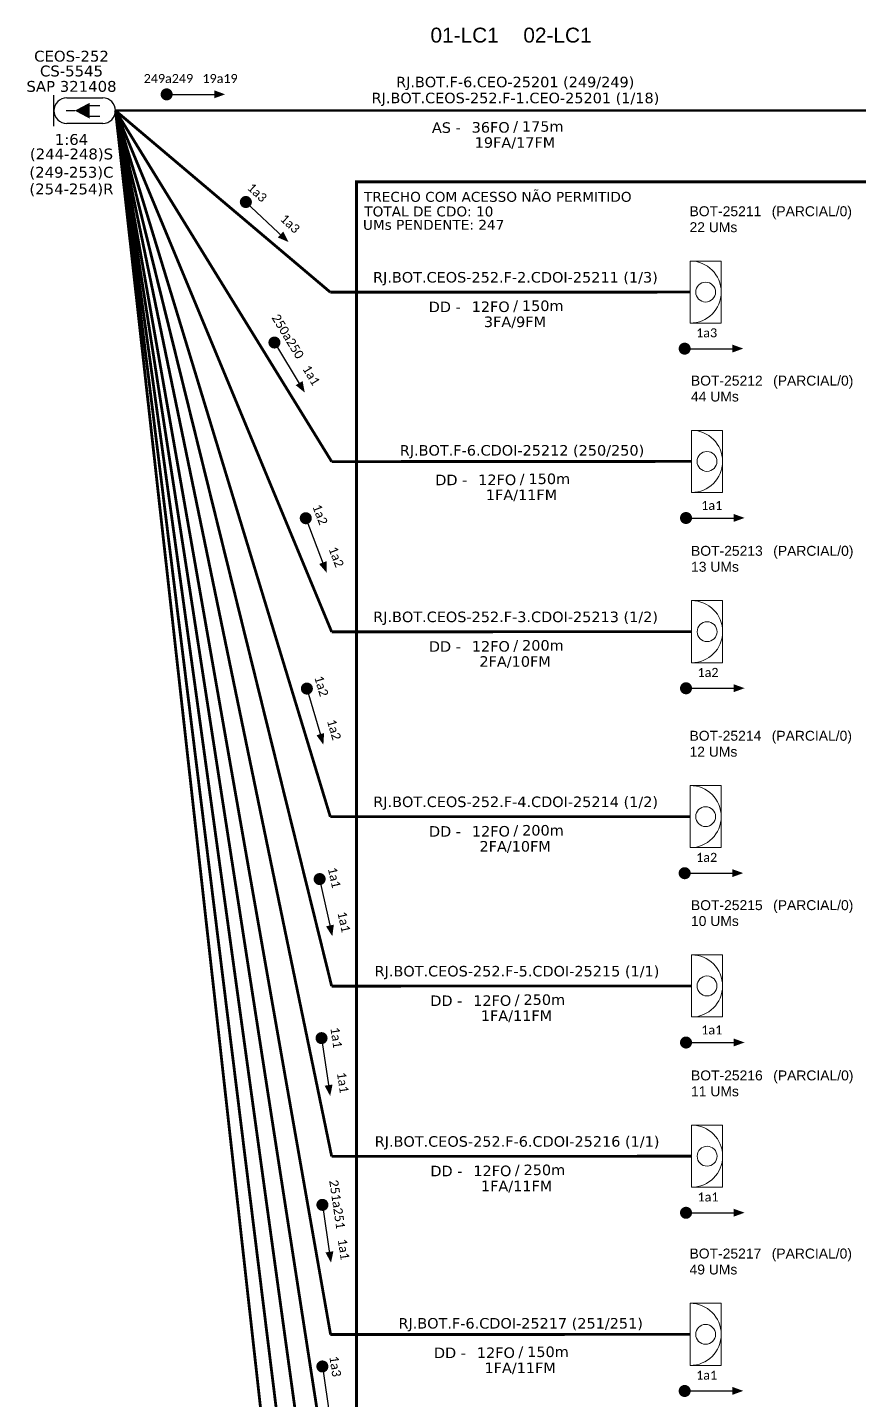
# Model space of a CAD drawing. Header units: millimetres. Extents: x 8750 to 9252, y -2645 to -1973.
# Drawn here: x 8841.2 to 9008.4, y -2505.1 to -2229 of the extents above; entities that cross this region are included whole.
import ezdxf
from ezdxf.enums import TextEntityAlignment as Align

# ---------------------------------------------------------------- set-up
doc = ezdxf.new("R2010")
doc.units = ezdxf.units.MM
doc.header["$MEASUREMENT"] = 0
for name, color, linetype, lineweight in [("20.0-LEGENDA DOS CDO'S", 1, 'Continuous', 0), ('20.1-CDO_INTERIOR', 1, 'Continuous', 0), ('40.1-ETIQUETAS', 1, 'Continuous', 20)]:
    doc.layers.add(name, color=color, linetype=linetype, lineweight=lineweight)
for name, color, linetype in [('20.4-CEOS', 1, 'Continuous'), ('CAP a instalar', 1, 'Continuous'), ('CD de instalação futura', 8, 'Continuous'), ('SETA', 7, 'Continuous')]:
    doc.layers.add(name, color=color, linetype=linetype)
doc.styles.add('ARIAL', font='arial.ttf')
doc.styles.add('siredit', font='verdana.ttf')
doc.linetypes.add('FENCELINE1', pattern='A,0.25,-0.1,[133,ltypeshp.shx,S=0.1,R=0,X=-0.1,Y=0],-0.1,1', length=1.45)

# ---------------------------------------------------------------- blocks, each defined once
blk = doc.blocks.new('CEOS_RP_CT_DRT')
at = {"layer": '20.4-CEOS', "color": 0}
for p, q in [((-4.54, 1.19), (-1.19, 1.19)), ((-1.19, -1.19), (-4.54, -1.19))]:
    blk.add_line(p, q, dxfattribs=at)
for points in [[(-5.73, -1.43), (-5.73, 1.44)], [(-3.79, 0), (-4.59, 0)], [(-2.47, 0.48), (-1.45, 0.48)], [(-2.47, -0.52), (-1.45, -0.52)]]:
    blk.add_lwpolyline(points, dxfattribs=at)
blk.add_lwpolyline([(-3.79, 0, 0, 1.47, 0), (-2.41, 0, 1.47, 1.47, 0)], format="xyseb", dxfattribs=at)
for centre, start, end in [((-4.54, 0), 90, 270), ((-1.19, 0), 270, 90)]:
    blk.add_arc(centre, 1.19, start, end, dxfattribs=at)
at = {"layer": '20.4-CEOS', "color": 7, "style": 'siredit'}
for tag, p in [('Nº_DA_CEOS', (-2.86, 5.6)), ('LOCAL', (-2.86, 4.24)), ('SAP', (-2.86, 2.78)), ('RACIO_SPLITAGEM', (-2.86, -1.88)), ('FIBRAS_SPLITTER', (-2.86, -3.58)), ('FIBRAS_TOP_C', (-2.86, -5.08)), ('RESERVA_FINAIS', (-2.86, -6.39))]:
    blk.add_attdef(tag, text='', height=1.01, dxfattribs=at).set_placement(p, align=Align.TOP_CENTER)
blk = doc.blocks.new('CDOI_INT')
at = {"layer": '20.1-CDO_INTERIOR', "color": 0, "lineweight": 18}
blk.add_lwpolyline([(4.25, -4.25), (4.25, 4.25), (0, 4.25), (0, -4.25)], close=True, dxfattribs=at)
blk.add_circle((2.12, 0), 1.36, dxfattribs=at)
blk.add_arc((0, 0), 4.25, 270, 90, dxfattribs=at)
at = {"layer": "20.0-LEGENDA DOS CDO'S", "color": 0, "style": 'ARIAL'}
for tag, p in [('CDO_N', (-0.08, 10.38)), ('SPLITER_1', (21.18, 10.38)), ('SURVEY', (-0.08, 8.2)), ('SPLITER_2', (21.19, 8.68)), ('SAP', (-0.08, 6.23)), ('1:XX', (5.94, -2.22)), ('UMS', (5.94, -4.24))]:
    blk.add_attdef(tag, p, '', height=1.36, dxfattribs=at)
blk.add_attdef('FIBRAS_UTILIZADAS', text='', height=1.36, dxfattribs=at).set_placement((15.34, 10.38), align=Align.CENTER)
blk = doc.blocks.new('ETIQUETA_RS5F')
at = {"layer": '40.1-ETIQUETAS', "color": 0, "style": 'siredit'}
blk.add_text('/', height=1.5, dxfattribs=at).set_placement((1.55, -1.95), align=Align.MIDDLE_RIGHT)
for tag, p in [('ETIQUETA_R_PRIMARIA', (1.18, 4.1)), ('ETIQUETA_R_SECUNDARIA', (1.18, 2.1)), ('F_ATIVAS/F_MORTAS', (1.11, -4.24))]:
    blk.add_attdef(tag, text='', height=1.5, dxfattribs=at).set_placement(p, align=Align.MIDDLE_CENTER)
for tag, p in [('TIPO_CABO', (-6.62, -2.12)), ('CAP_CABO', (0.37, -2.09))]:
    blk.add_attdef(tag, text='', height=1.5, dxfattribs=at).set_placement(p, align=Align.MIDDLE_RIGHT)
blk.add_attdef('METROS', text='', height=1.5, dxfattribs=at).set_placement((2.11, -1.95), align=Align.MIDDLE_LEFT)
for tag, p in [('FUSÃO_1', (0.82, -8.39)), ('FUSÃO_2', (0.82, -10.6)), ('FUSÃO_3', (0.82, -12.93)), ('FUSÃO_4', (0.82, -15.14)), ('FUSÃO_5', (0.82, -17.16))]:
    blk.add_attdef(tag, text='', height=1.5, dxfattribs=at).set_placement(p, align=Align.CENTER)

msp = doc.modelspace()

# ---------------------------------------------------------------- linework, layer by layer
at = {"const_width": 1.21}
for points in [[(8868.57, -2242.43, 1), (8869.78, -2242.43, 1)], [(8884.67, -2263.68, 1), (8885.56, -2264.51, 1)], [(8890.56, -2291.86, 1), (8891.18, -2292.89, 1)], [(8972.84, -2293.61, 1), (8974.05, -2293.61, 1)], [(8896.96, -2327.17, 1), (8897.4, -2328.3, 1)], [(8973.11, -2327.69, 1), (8974.32, -2327.69, 1)], [(8897.23, -2361.44, 1), (8897.57, -2362.6, 1)], [(8973.11, -2361.96, 1), (8974.32, -2361.96, 1)], [(8899.84, -2399.77, 1), (8900.1, -2400.95, 1)], [(8972.84, -2399.18, 1), (8974.05, -2399.18, 1)], [(8900.26, -2431.78, 1), (8900.44, -2432.97, 1)], [(8973.11, -2433.26, 1), (8974.32, -2433.26, 1)], [(8900.44, -2465.33, 1), (8900.61, -2466.53, 1)], [(8973.11, -2467.53, 1), (8974.32, -2467.53, 1)], [(8900.43, -2497.86, 1), (8900.61, -2499.06, 1)], [(8972.84, -2503.39, 1), (8974.05, -2503.39, 1)]]:
    msp.add_lwpolyline(points, format="xyb", close=True, dxfattribs=at)
at = {"color": 3, "const_width": 0.6}
msp.add_lwpolyline([(8907.38, -2260), (9010.66, -2260), (9010.66, -2612.22), (8907.38, -2612.22)], close=True, dxfattribs=at)
at = {"layer": 'CAP a instalar', "color": 8, "ltscale": 7, "const_width": 0.565}
for points in [[(8858.88, -2245.7), (8902.12, -2282.25)], [(8858.88, -2245.7), (8902.39, -2316.34)], [(8858.88, -2245.7), (8902.39, -2350.6)], [(8858.88, -2245.7), (8902.12, -2387.82)], [(8858.88, -2245.7), (8902.39, -2421.91)], [(8858.88, -2245.7), (8902.39, -2456.18)], [(8902.17, -2492.03), (8858.88, -2245.7)], [(8858.88, -2245.7), (8902.39, -2597.01)], [(8902.12, -2282.25), (8974.54, -2282.22)], [(8902.39, -2316.34), (8974.82, -2316.3)], [(8902.39, -2350.6), (8974.84, -2350.57)], [(8902.12, -2387.82), (8974.54, -2387.79)], [(8902.39, -2421.91), (8974.82, -2421.87)], [(8902.39, -2456.18), (8974.84, -2456.14)], [(8902.12, -2492.03), (8974.54, -2492)]]:
    msp.add_lwpolyline(points, dxfattribs=at)
at = {"layer": 'CAP a instalar', "color": 252, "ltscale": 7, "const_width": 0.565}
for points in [[(8902.39, -2526.12), (8858.88, -2245.7)], [(8902.39, -2560.38), (8858.88, -2245.7)]]:
    msp.add_lwpolyline(points, dxfattribs=at)
at = {"layer": 'CAP a instalar', "color": 1, "ltscale": 7, "const_width": 0.565}
msp.add_lwpolyline([(8902.17, -2632.87), (8858.88, -2245.7)], dxfattribs=at)
at = {"layer": 'CAP a instalar', "color": 10, "linetype": 'FENCELINE1', "ltscale": 7, "const_width": 0.467}
msp.add_lwpolyline([(8858.88, -2245.7), (9011.38, -2245.7)], dxfattribs=at)
at = {"layer": 'SETA'}
for points in [[(8869.17, -2242.43), (8879.58, -2242.43)], [(8885.11, -2264.09), (8892.69, -2271.22)], [(8890.87, -2292.37), (8896.26, -2301.27)], [(8973.44, -2293.61), (8983.85, -2293.61)], [(8897.18, -2327.74), (8900.9, -2337.45)], [(8973.71, -2327.69), (8984.12, -2327.69)], [(8897.4, -2362.02), (8900.32, -2372)], [(8973.71, -2361.96), (8984.12, -2361.96)], [(8973.44, -2399.18), (8983.85, -2399.18)], [(8899.97, -2400.36), (8902.2, -2410.52)], [(8900.35, -2432.37), (8901.87, -2442.66)], [(8973.71, -2433.26), (8984.12, -2433.26)], [(8900.53, -2465.93), (8902.05, -2476.22)], [(8973.71, -2467.53), (8984.12, -2467.53)], [(8900.52, -2498.46), (8902.04, -2508.75)], [(8973.44, -2503.39), (8983.85, -2503.39)]]:
    msp.add_lwpolyline(points, dxfattribs=at)
for points in [[(8878.74, -2241.61), (8880.96, -2242.42), (8878.74, -2243.22)], [(8892.65, -2270.05), (8893.71, -2272.15), (8891.54, -2271.22)], [(8983.01, -2292.78), (8985.23, -2293.59), (8983.01, -2294.4)], [(8896.53, -2300.13), (8896.99, -2302.45), (8895.15, -2300.97)], [(8983.28, -2326.87), (8985.5, -2327.67), (8983.28, -2328.48)], [(8901.37, -2336.38), (8901.41, -2338.74), (8899.87, -2336.95)], [(8983.28, -2361.14), (8985.5, -2361.94), (8983.28, -2362.75)], [(8900.87, -2370.97), (8900.72, -2373.32), (8899.33, -2371.42)], [(8983.01, -2398.36), (8985.23, -2399.16), (8983.01, -2399.97)], [(8902.83, -2409.53), (8902.52, -2411.87), (8901.25, -2409.88)], [(8983.28, -2432.44), (8985.5, -2433.25), (8983.28, -2434.05)], [(8902.56, -2441.72), (8902.09, -2444.03), (8900.97, -2441.95)], [(8983.28, -2466.71), (8985.5, -2467.51), (8983.28, -2468.32)], [(8902.74, -2475.27), (8902.26, -2477.58), (8901.14, -2475.51)], [(8983.01, -2502.56), (8985.23, -2503.37), (8983.01, -2504.18)]]:
    msp.add_solid(points, dxfattribs=at)

# ---------------------------------------------------------------- block references
at = {"layer": '20.4-CEOS'}
ref = msp.add_blockref('CEOS_RP_CT_DRT', (8858.88, -2245.71), dxfattribs=dict(at, xscale=2.161665797233582, yscale=2.161665797233582, zscale=2.161665791999999))
ref.add_attrib('Nº_DA_CEOS', 'CEOS-252', dxfattribs={"color": 7, "height": 2.183, "style": 'siredit'}).set_placement((8850.02, -2233.65), align=Align.TOP_CENTER)
ref.add_attrib('LOCAL', 'CS-5545', dxfattribs={"color": 7, "height": 2.183, "style": 'siredit'}).set_placement((8850.02, -2236.63), align=Align.TOP_CENTER)
ref.add_attrib('SAP', 'SAP 321408', dxfattribs={"color": 7, "height": 2.183, "style": 'siredit'}).set_placement((8850.02, -2239.73), align=Align.TOP_CENTER)
ref.add_attrib('RACIO_SPLITAGEM', '1:64', dxfattribs={"color": 7, "height": 2.183, "style": 'siredit'}).set_placement((8850.02, -2250.41), align=Align.TOP_CENTER)
ref.add_attrib('FIBRAS_SPLITTER', '(244-248)S', dxfattribs={"color": 7, "height": 2.183, "style": 'siredit'}).set_placement((8850.02, -2253.33), align=Align.TOP_CENTER)
ref.add_attrib('FIBRAS_TOP_C', '(249-253)C', dxfattribs={"color": 7, "height": 2.183, "style": 'siredit'}).set_placement((8850.01, -2257.01), align=Align.TOP_CENTER)
ref.add_attrib('RESERVA_FINAIS', '(254-254)R', dxfattribs={"color": 7, "height": 2.183, "style": 'siredit'}).set_placement((8850.01, -2260.37), align=Align.TOP_CENTER)
at = {"layer": 'CAP a instalar', "color": 1, "linetype": 'FENCELINE1', "ltscale": 7}
ref = msp.add_blockref('ETIQUETA_RS5F', (8937.71, -2246.12), dxfattribs=dict(at, xscale=1.411343981848631, yscale=1.411343981849711, zscale=1.411343981849999))
ref.add_attrib('ETIQUETA_R_PRIMARIA', 'RJ.BOT.F-6.CEO-25201 (249/249)', dxfattribs={"layer": '40.1-ETIQUETAS', "color": 0, "height": 2.117, "style": 'siredit'}).set_placement((8939.33, -2239.94), align=Align.MIDDLE_CENTER)
ref.add_attrib('ETIQUETA_R_SECUNDARIA', 'RJ.BOT.CEOS-252.F-1.CEO-25201 (1/18)', dxfattribs={"layer": '40.1-ETIQUETAS', "color": 0, "height": 2.117, "style": 'siredit'}).set_placement((8939.38, -2243.15), align=Align.MIDDLE_CENTER)
ref.add_attrib('TIPO_CABO', 'AS -', dxfattribs={"layer": '40.1-ETIQUETAS', "color": 0, "height": 2.117, "style": 'siredit'}).set_placement((8928.37, -2249.11), align=Align.MIDDLE_RIGHT)
ref.add_attrib('CAP_CABO', '36FO', dxfattribs={"layer": '40.1-ETIQUETAS', "color": 0, "height": 2.117, "style": 'siredit'}).set_placement((8938.22, -2249.07), align=Align.MIDDLE_RIGHT)
ref.add_attrib('METROS', '175m', dxfattribs={"layer": '40.1-ETIQUETAS', "color": 0, "height": 2.117, "style": 'siredit'}).set_placement((8940.69, -2248.88), align=Align.MIDDLE_LEFT)
ref.add_attrib('F_ATIVAS/F_MORTAS', '19FA/17FM', dxfattribs={"layer": '40.1-ETIQUETAS', "color": 0, "height": 2.117, "style": 'siredit'}).set_placement((8939.28, -2252.11), align=Align.MIDDLE_CENTER)
at = {"layer": 'CAP a instalar', "color": 8, "linetype": 'FENCELINE1', "ltscale": 7}
ref = msp.add_blockref('ETIQUETA_RS5F', (8937.71, -2282.21), dxfattribs=dict(at, xscale=1.411343981848631, yscale=1.411343981849711, zscale=1.411343981849999))
ref.add_attrib('ETIQUETA_R_SECUNDARIA', 'RJ.BOT.CEOS-252.F-2.CDOI-25211 (1/3)', dxfattribs={"layer": '40.1-ETIQUETAS', "color": 0, "height": 2.117, "style": 'siredit'}).set_placement((8939.38, -2279.24), align=Align.MIDDLE_CENTER)
ref.add_attrib('TIPO_CABO', 'DD -', dxfattribs={"layer": '40.1-ETIQUETAS', "color": 0, "height": 2.117, "style": 'siredit'}).set_placement((8928.37, -2285.2), align=Align.MIDDLE_RIGHT)
ref.add_attrib('CAP_CABO', '12FO', dxfattribs={"layer": '40.1-ETIQUETAS', "color": 0, "height": 2.117, "style": 'siredit'}).set_placement((8938.22, -2285.17), align=Align.MIDDLE_RIGHT)
ref.add_attrib('METROS', '150m', dxfattribs={"layer": '40.1-ETIQUETAS', "color": 0, "height": 2.117, "style": 'siredit'}).set_placement((8940.69, -2284.97), align=Align.MIDDLE_LEFT)
ref.add_attrib('F_ATIVAS/F_MORTAS', '3FA/9FM', dxfattribs={"layer": '40.1-ETIQUETAS', "color": 0, "height": 2.117, "style": 'siredit'}).set_placement((8939.28, -2288.2), align=Align.MIDDLE_CENTER)
ref = msp.add_blockref('ETIQUETA_RS5F', (8939.03, -2317.04), dxfattribs=dict(at, xscale=1.411343981848631, yscale=1.411343981849711, zscale=1.411343981849999))
ref.add_attrib('ETIQUETA_R_SECUNDARIA', 'RJ.BOT.F-6.CDOI-25212 (250/250)', dxfattribs={"layer": '40.1-ETIQUETAS', "color": 0, "height": 2.117, "style": 'siredit'}).set_placement((8940.7, -2314.07), align=Align.MIDDLE_CENTER)
ref.add_attrib('TIPO_CABO', 'DD -', dxfattribs={"layer": '40.1-ETIQUETAS', "color": 0, "height": 2.117, "style": 'siredit'}).set_placement((8929.69, -2320.03), align=Align.MIDDLE_RIGHT)
ref.add_attrib('CAP_CABO', '12FO', dxfattribs={"layer": '40.1-ETIQUETAS', "color": 0, "height": 2.117, "style": 'siredit'}).set_placement((8939.54, -2320), align=Align.MIDDLE_RIGHT)
ref.add_attrib('METROS', '150m', dxfattribs={"layer": '40.1-ETIQUETAS', "color": 0, "height": 2.117, "style": 'siredit'}).set_placement((8942.01, -2319.8), align=Align.MIDDLE_LEFT)
ref.add_attrib('F_ATIVAS/F_MORTAS', '1FA/11FM', dxfattribs={"layer": '40.1-ETIQUETAS', "color": 0, "height": 2.117, "style": 'siredit'}).set_placement((8940.6, -2323.03), align=Align.MIDDLE_CENTER)
ref = msp.add_blockref('ETIQUETA_RS5F', (8937.74, -2350.56), dxfattribs=dict(at, xscale=1.411343981848631, yscale=1.411343981849711, zscale=1.411343981849999))
ref.add_attrib('ETIQUETA_R_SECUNDARIA', 'RJ.BOT.CEOS-252.F-3.CDOI-25213 (1/2)', dxfattribs={"layer": '40.1-ETIQUETAS', "color": 0, "height": 2.117, "style": 'siredit'}).set_placement((8939.41, -2347.59), align=Align.MIDDLE_CENTER)
ref.add_attrib('TIPO_CABO', 'DD -', dxfattribs={"layer": '40.1-ETIQUETAS', "color": 0, "height": 2.117, "style": 'siredit'}).set_placement((8928.4, -2353.55), align=Align.MIDDLE_RIGHT)
ref.add_attrib('CAP_CABO', '12FO', dxfattribs={"layer": '40.1-ETIQUETAS', "color": 0, "height": 2.117, "style": 'siredit'}).set_placement((8938.25, -2353.52), align=Align.MIDDLE_RIGHT)
ref.add_attrib('METROS', '200m', dxfattribs={"layer": '40.1-ETIQUETAS', "color": 0, "height": 2.117, "style": 'siredit'}).set_placement((8940.72, -2353.32), align=Align.MIDDLE_LEFT)
ref.add_attrib('F_ATIVAS/F_MORTAS', '2FA/10FM', dxfattribs={"layer": '40.1-ETIQUETAS', "color": 0, "height": 2.117, "style": 'siredit'}).set_placement((8939.31, -2356.56), align=Align.MIDDLE_CENTER)
ref = msp.add_blockref('ETIQUETA_RS5F', (8937.75, -2387.78), dxfattribs=dict(at, xscale=1.411343981848631, yscale=1.411343981849711, zscale=1.411343981849999))
ref.add_attrib('ETIQUETA_R_SECUNDARIA', 'RJ.BOT.CEOS-252.F-4.CDOI-25214 (1/2)', dxfattribs={"layer": '40.1-ETIQUETAS', "color": 0, "height": 2.117, "style": 'siredit'}).set_placement((8939.42, -2384.81), align=Align.MIDDLE_CENTER)
ref.add_attrib('TIPO_CABO', 'DD -', dxfattribs={"layer": '40.1-ETIQUETAS', "color": 0, "height": 2.117, "style": 'siredit'}).set_placement((8928.42, -2390.77), align=Align.MIDDLE_RIGHT)
ref.add_attrib('CAP_CABO', '12FO', dxfattribs={"layer": '40.1-ETIQUETAS', "color": 0, "height": 2.117, "style": 'siredit'}).set_placement((8938.27, -2390.74), align=Align.MIDDLE_RIGHT)
ref.add_attrib('METROS', '200m', dxfattribs={"layer": '40.1-ETIQUETAS', "color": 0, "height": 2.117, "style": 'siredit'}).set_placement((8940.73, -2390.54), align=Align.MIDDLE_LEFT)
ref.add_attrib('F_ATIVAS/F_MORTAS', '2FA/10FM', dxfattribs={"layer": '40.1-ETIQUETAS', "color": 0, "height": 2.117, "style": 'siredit'}).set_placement((8939.32, -2393.77), align=Align.MIDDLE_CENTER)
ref = msp.add_blockref('ETIQUETA_RS5F', (8938.02, -2421.87), dxfattribs=dict(at, xscale=1.411343981848631, yscale=1.411343981849711, zscale=1.411343981849999))
ref.add_attrib('ETIQUETA_R_SECUNDARIA', 'RJ.BOT.CEOS-252.F-5.CDOI-25215 (1/1)', dxfattribs={"layer": '40.1-ETIQUETAS', "color": 0, "height": 2.117, "style": 'siredit'}).set_placement((8939.69, -2418.9), align=Align.MIDDLE_CENTER)
ref.add_attrib('TIPO_CABO', 'DD -', dxfattribs={"layer": '40.1-ETIQUETAS', "color": 0, "height": 2.117, "style": 'siredit'}).set_placement((8928.69, -2424.85), align=Align.MIDDLE_RIGHT)
ref.add_attrib('CAP_CABO', '12FO', dxfattribs={"layer": '40.1-ETIQUETAS', "color": 0, "height": 2.117, "style": 'siredit'}).set_placement((8938.54, -2424.82), align=Align.MIDDLE_RIGHT)
ref.add_attrib('METROS', '250m', dxfattribs={"layer": '40.1-ETIQUETAS', "color": 0, "height": 2.117, "style": 'siredit'}).set_placement((8941, -2424.63), align=Align.MIDDLE_LEFT)
ref.add_attrib('F_ATIVAS/F_MORTAS', '1FA/11FM', dxfattribs={"layer": '40.1-ETIQUETAS', "color": 0, "height": 2.117, "style": 'siredit'}).set_placement((8939.59, -2427.86), align=Align.MIDDLE_CENTER)
ref = msp.add_blockref('ETIQUETA_RS5F', (8938.04, -2456.14), dxfattribs=dict(at, xscale=1.411343981848631, yscale=1.411343981849711, zscale=1.411343981849999))
ref.add_attrib('ETIQUETA_R_SECUNDARIA', 'RJ.BOT.CEOS-252.F-6.CDOI-25216 (1/1)', dxfattribs={"layer": '40.1-ETIQUETAS', "color": 0, "height": 2.117, "style": 'siredit'}).set_placement((8939.71, -2453.17), align=Align.MIDDLE_CENTER)
ref.add_attrib('TIPO_CABO', 'DD -', dxfattribs={"layer": '40.1-ETIQUETAS', "color": 0, "height": 2.117, "style": 'siredit'}).set_placement((8928.7, -2459.12), align=Align.MIDDLE_RIGHT)
ref.add_attrib('CAP_CABO', '12FO', dxfattribs={"layer": '40.1-ETIQUETAS', "color": 0, "height": 2.117, "style": 'siredit'}).set_placement((8938.56, -2459.09), align=Align.MIDDLE_RIGHT)
ref.add_attrib('METROS', '250m', dxfattribs={"layer": '40.1-ETIQUETAS', "color": 0, "height": 2.117, "style": 'siredit'}).set_placement((8941.02, -2458.89), align=Align.MIDDLE_LEFT)
ref.add_attrib('F_ATIVAS/F_MORTAS', '1FA/11FM', dxfattribs={"layer": '40.1-ETIQUETAS', "color": 0, "height": 2.117, "style": 'siredit'}).set_placement((8939.61, -2462.13), align=Align.MIDDLE_CENTER)
ref = msp.add_blockref('ETIQUETA_RS5F', (8938.76, -2492.74), dxfattribs=dict(at, xscale=1.411343981848631, yscale=1.411343981849711, zscale=1.411343981849999))
ref.add_attrib('ETIQUETA_R_SECUNDARIA', 'RJ.BOT.F-6.CDOI-25217 (251/251)', dxfattribs={"layer": '40.1-ETIQUETAS', "color": 0, "height": 2.117, "style": 'siredit'}).set_placement((8940.43, -2489.77), align=Align.MIDDLE_CENTER)
ref.add_attrib('TIPO_CABO', 'DD -', dxfattribs={"layer": '40.1-ETIQUETAS', "color": 0, "height": 2.117, "style": 'siredit'}).set_placement((8929.42, -2495.72), align=Align.MIDDLE_RIGHT)
ref.add_attrib('CAP_CABO', '12FO', dxfattribs={"layer": '40.1-ETIQUETAS', "color": 0, "height": 2.117, "style": 'siredit'}).set_placement((8939.27, -2495.69), align=Align.MIDDLE_RIGHT)
ref.add_attrib('METROS', '150m', dxfattribs={"layer": '40.1-ETIQUETAS', "color": 0, "height": 2.117, "style": 'siredit'}).set_placement((8941.74, -2495.5), align=Align.MIDDLE_LEFT)
ref.add_attrib('F_ATIVAS/F_MORTAS', '1FA/11FM', dxfattribs={"layer": '40.1-ETIQUETAS', "color": 0, "height": 2.117, "style": 'siredit'}).set_placement((8940.33, -2498.73), align=Align.MIDDLE_CENTER)
at = {"layer": 'CD de instalação futura', "color": 8, "ltscale": 11}
ref = msp.add_blockref('CDOI_INT', (8974.54, -2282.22), dxfattribs=dict(at, xscale=1.470653668531895, yscale=1.470653668531895, zscale=1.470653668531895))
ref.add_attrib('CDO_N', 'BOT-25211', (8974.42, -2266.95), dxfattribs={"layer": "20.0-LEGENDA DOS CDO'S", "color": 0, "height": 2, "style": 'ARIAL'})
ref.add_attrib('FIBRAS_UTILIZADAS', '     (PARCIAL/0)', dxfattribs={"layer": "20.0-LEGENDA DOS CDO'S", "color": 0, "height": 2.0005, "style": 'ARIAL'}).set_placement((8997.1, -2266.95), align=Align.CENTER)
ref.add_attrib('SURVEY', '22 UMs', (8974.42, -2270.16), dxfattribs={"layer": "20.0-LEGENDA DOS CDO'S", "color": 0, "height": 2, "style": 'ARIAL'})
ref = msp.add_blockref('CDOI_INT', (8974.82, -2316.3), dxfattribs=dict(at, xscale=1.470653668531895, yscale=1.470653668531895, zscale=1.470653668531895))
ref.add_attrib('CDO_N', 'BOT-25212', (8974.7, -2301.04), dxfattribs={"layer": "20.0-LEGENDA DOS CDO'S", "color": 0, "height": 2, "style": 'ARIAL'})
ref.add_attrib('FIBRAS_UTILIZADAS', '     (PARCIAL/0)', dxfattribs={"layer": "20.0-LEGENDA DOS CDO'S", "color": 0, "height": 2.0005, "style": 'ARIAL'}).set_placement((8997.38, -2301.04), align=Align.CENTER)
ref.add_attrib('SURVEY', '44 UMs', (8974.71, -2304.24), dxfattribs={"layer": "20.0-LEGENDA DOS CDO'S", "color": 0, "height": 2, "style": 'ARIAL'})
ref = msp.add_blockref('CDOI_INT', (8974.84, -2350.57), dxfattribs=dict(at, xscale=1.470653668531895, yscale=1.470653668531895, zscale=1.470653668531895))
ref.add_attrib('CDO_N', 'BOT-25213', (8974.72, -2335.3), dxfattribs={"layer": "20.0-LEGENDA DOS CDO'S", "color": 0, "height": 2, "style": 'ARIAL'})
ref.add_attrib('FIBRAS_UTILIZADAS', '     (PARCIAL/0)', dxfattribs={"layer": "20.0-LEGENDA DOS CDO'S", "color": 0, "height": 2.0005, "style": 'ARIAL'}).set_placement((8997.4, -2335.3), align=Align.CENTER)
ref.add_attrib('SURVEY', '13 UMs', (8974.73, -2338.51), dxfattribs={"layer": "20.0-LEGENDA DOS CDO'S", "color": 0, "height": 2, "style": 'ARIAL'})
ref = msp.add_blockref('CDOI_INT', (8974.54, -2387.79), dxfattribs=dict(at, xscale=1.470653668531895, yscale=1.470653668531895, zscale=1.470653668531895))
ref.add_attrib('CDO_N', 'BOT-25214', (8974.42, -2372.52), dxfattribs={"layer": "20.0-LEGENDA DOS CDO'S", "color": 0, "height": 2, "style": 'ARIAL'})
ref.add_attrib('FIBRAS_UTILIZADAS', '     (PARCIAL/0)', dxfattribs={"layer": "20.0-LEGENDA DOS CDO'S", "color": 0, "height": 2.0005, "style": 'ARIAL'}).set_placement((8997.1, -2372.52), align=Align.CENTER)
ref.add_attrib('SURVEY', '12 UMs', (8974.42, -2375.73), dxfattribs={"layer": "20.0-LEGENDA DOS CDO'S", "color": 0, "height": 2, "style": 'ARIAL'})
ref = msp.add_blockref('CDOI_INT', (8974.82, -2421.87), dxfattribs=dict(at, xscale=1.470653668531895, yscale=1.470653668531895, zscale=1.470653668531895))
ref.add_attrib('CDO_N', 'BOT-25215', (8974.7, -2406.61), dxfattribs={"layer": "20.0-LEGENDA DOS CDO'S", "color": 0, "height": 2, "style": 'ARIAL'})
ref.add_attrib('FIBRAS_UTILIZADAS', '     (PARCIAL/0)', dxfattribs={"layer": "20.0-LEGENDA DOS CDO'S", "color": 0, "height": 2.0005, "style": 'ARIAL'}).set_placement((8997.38, -2406.61), align=Align.CENTER)
ref.add_attrib('SURVEY', '10 UMs', (8974.71, -2409.81), dxfattribs={"layer": "20.0-LEGENDA DOS CDO'S", "color": 0, "height": 2, "style": 'ARIAL'})
ref = msp.add_blockref('CDOI_INT', (8974.84, -2456.14), dxfattribs=dict(at, xscale=1.470653668531895, yscale=1.470653668531895, zscale=1.470653668531895))
ref.add_attrib('CDO_N', 'BOT-25216', (8974.72, -2440.88), dxfattribs={"layer": "20.0-LEGENDA DOS CDO'S", "color": 0, "height": 2, "style": 'ARIAL'})
ref.add_attrib('FIBRAS_UTILIZADAS', '     (PARCIAL/0)', dxfattribs={"layer": "20.0-LEGENDA DOS CDO'S", "color": 0, "height": 2.0005, "style": 'ARIAL'}).set_placement((8997.4, -2440.88), align=Align.CENTER)
ref.add_attrib('SURVEY', '11 UMs', (8974.73, -2444.08), dxfattribs={"layer": "20.0-LEGENDA DOS CDO'S", "color": 0, "height": 2, "style": 'ARIAL'})
ref = msp.add_blockref('CDOI_INT', (8974.54, -2492), dxfattribs=dict(at, xscale=1.470653668531895, yscale=1.470653668531895, zscale=1.470653668531895))
ref.add_attrib('CDO_N', 'BOT-25217', (8974.42, -2476.73), dxfattribs={"layer": "20.0-LEGENDA DOS CDO'S", "color": 0, "height": 2, "style": 'ARIAL'})
ref.add_attrib('FIBRAS_UTILIZADAS', '     (PARCIAL/0)', dxfattribs={"layer": "20.0-LEGENDA DOS CDO'S", "color": 0, "height": 2.0005, "style": 'ARIAL'}).set_placement((8997.1, -2476.73), align=Align.CENTER)
ref.add_attrib('SURVEY', '49 UMs', (8974.42, -2479.94), dxfattribs={"layer": "20.0-LEGENDA DOS CDO'S", "color": 0, "height": 2, "style": 'ARIAL'})

# ---------------------------------------------------------------- texts
at = {"color": 3}
for s, height, style, p in [('01-LC1', 3, 'ARIAL', (8922.28, -2232)), ('02-LC1', 3, 'ARIAL', (8940.97, -2232)), ('TRECHO COM ACESSO NÃO PERMITIDO', 2, 'siredit', (8908.89, -2264.05)), ('TOTAL DE CDO: 10', 2, 'siredit', (8908.96, -2266.99)), ('UMs PENDENTE: 247', 2, 'siredit', (8908.69, -2269.68))]:
    msp.add_text(s, height=height, dxfattribs=dict(at, style=style)).set_placement(p)
at = {"char_height": 1.815, "width": 30.6841, "attachment_point": 5}
for s, insert in [('{\\fCalibri|b0|i0|c0|p34;\\C7;249a249}', (8869.53, -2239.25)), ('{\\fCalibri|b0|i0|c0|p34;\\C7;19a19}', (8879.92, -2239.25)), ('{\\fCalibri|b0|i0|c0|p34;\\C7;1a3}', (8977.87, -2290.43)), ('{\\fCalibri|b0|i0|c0|p34;\\C7;1a1}', (8978.89, -2325.16)), ('{\\fCalibri|b0|i0|c0|p34;\\C7;1a2}', (8978.14, -2358.78)), ('{\\fCalibri|b0|i0|c0|p34;\\C7;1a2}', (8977.87, -2396)), ('{\\fCalibri|b0|i0|c0|p34;\\C7;1a1}', (8978.89, -2430.73)), ('{\\fCalibri|b0|i0|c0|p34;\\C7;1a1}', (8978.14, -2464.35)), ('{\\fCalibri|b0|i0|c0|p34;\\C7;1a1}', (8977.87, -2500.21))]:
    msp.add_mtext(s, dxfattribs=dict(at, insert=insert))
for s, insert, rotation in [('{\\fCalibri|b0|i0|c0|p34;\\C7;1a3}', (8887.39, -2262.18), 316.7494), ('{\\fCalibri|b0|i0|c0|p34;\\C7;1a3}', (8894.02, -2268.45), 316.7494), ('{\\fCalibri|b0|i0|c0|p34;\\C7;250a250}', (8893.57, -2291.14), 301.1848), ('{\\fCalibri|b0|i0|c0|p34;\\C7;1a1}', (8898.28, -2298.96), 301.1848), ('{\\fCalibri|b0|i0|c0|p34;\\C7;1a2}', (8900.06, -2327), 290.9637), ('{\\fCalibri|b0|i0|c0|p34;\\C7;1a2}', (8903.31, -2335.53), 290.9637), ('{\\fCalibri|b0|i0|c0|p34;\\C7;1a2}', (8900.33, -2361.52), 286.2967), ('{\\fCalibri|b0|i0|c0|p34;\\C7;1a2}', (8902.87, -2370.29), 286.2967), ('{\\fCalibri|b0|i0|c0|p34;\\C7;1a1}', (8902.93, -2400.07), 282.3998), ('{\\fCalibri|b0|i0|c0|p34;\\C7;1a1}', (8904.87, -2408.99), 282.3998), ('{\\fCalibri|b0|i0|c0|p34;\\C7;1a1}', (8903.32, -2432.28), 278.4077), ('{\\fCalibri|b0|i0|c0|p34;\\C7;1a1}', (8904.64, -2441.32), 278.4077), ('{\\fCalibri|b0|i0|c0|p34;\\C7;251a251}', (8903.5, -2465.84), 278.4077), ('{\\fCalibri|b0|i0|c0|p34;\\C7;1a1}', (8904.81, -2474.87), 278.4077), ('{\\fCalibri|b0|i0|c0|p34;\\C7;1a3}', (8903.12, -2498.44), 278.4077)]:
    msp.add_mtext(s, dxfattribs=dict(at, insert=insert, rotation=rotation))

doc.saveas('drawing.dxf')
